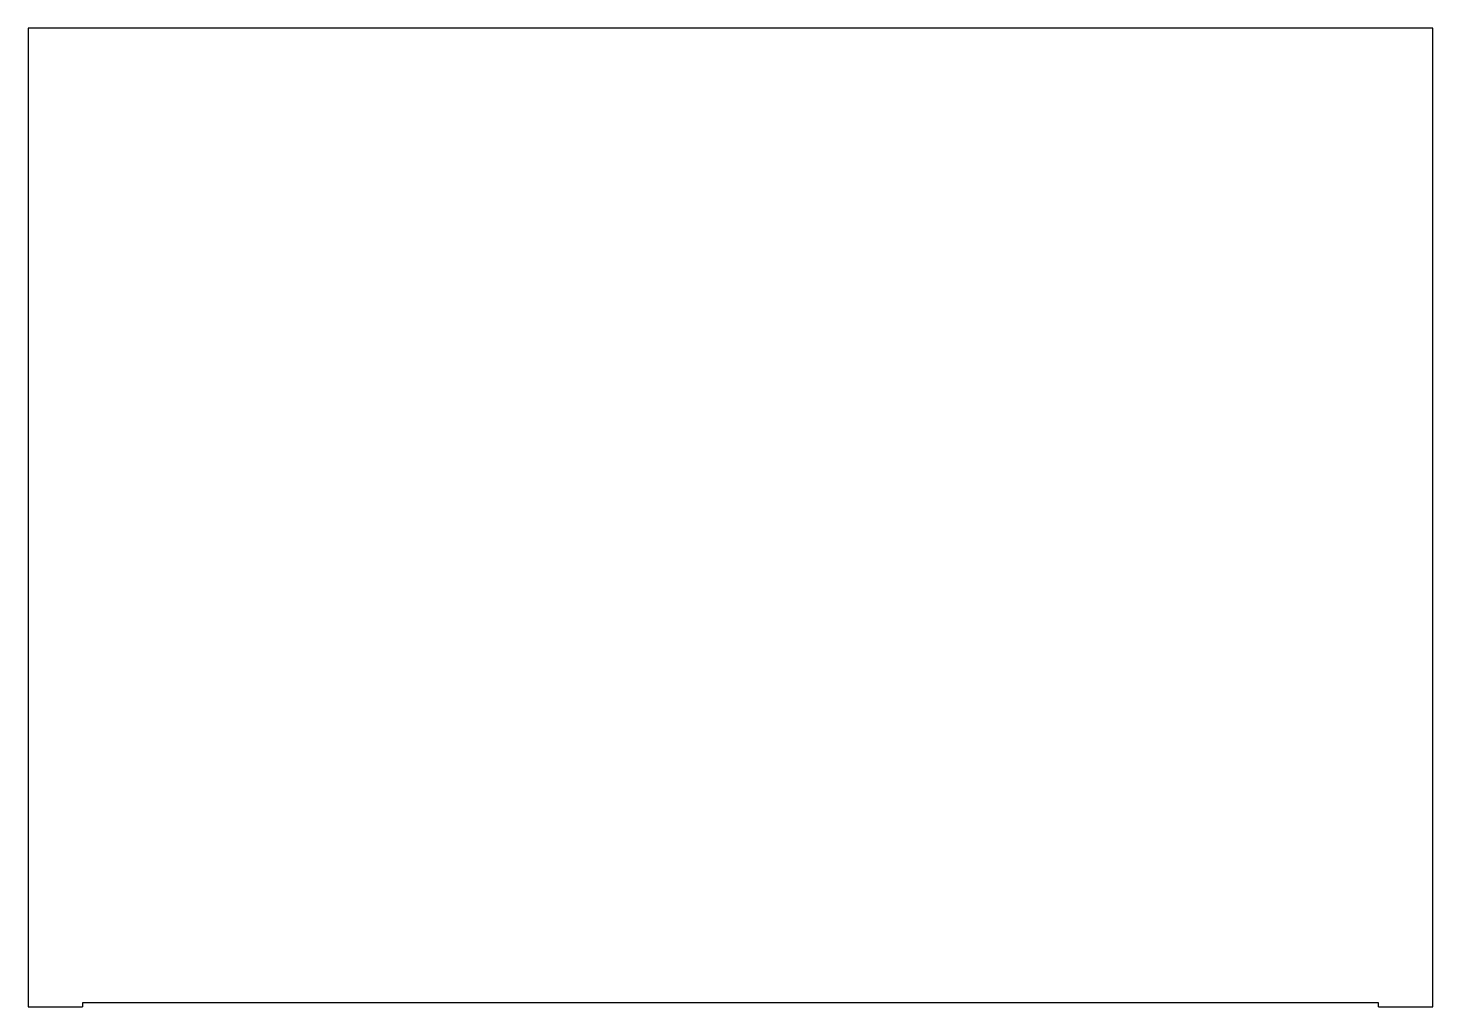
# Model space of a CAD drawing. Header units: millimetres. Extents: x -456 to 621, y -213 to 537.
import ezdxf

# ---------------------------------------------------------------- set-up
doc = ezdxf.new("R2010")
doc.units = ezdxf.units.MM
doc.linetypes.add('K5LT_BASIC', pattern=[0])
doc.layers.add('Системный слой', color=7, linetype='Continuous')

msp = doc.modelspace()

# ---------------------------------------------------------------- linework, layer by layer
at = {"layer": 'Системный слой', "color": 150, "linetype": 'K5LT_BASIC', "lineweight": 30}
for p, q in [((-441.4, 537.1), (-456.4, 537.1)), ((-456.4, 537.1), (-456.4, -212.9)), ((-438.6, 537.1), (-441.4, 537.1)), ((-420.6, 537.1), (-438.6, 537.1)), ((-417.7, 537.1), (-420.6, 537.1)), ((582.3, 537.1), (-417.7, 537.1)), ((585.1, 537.1), (582.3, 537.1)), ((603.1, 537.1), (585.1, 537.1)), ((605.9, 537.1), (603.1, 537.1)), ((620.9, 537.1), (605.9, 537.1)), ((620.9, -212.9), (620.9, 537.1)), ((-456.4, -212.9), (-441.4, -212.9)), ((-441.4, -212.9), (-438.6, -212.9)), ((-438.6, -212.9), (-420.6, -212.9)), ((-420.6, -212.9), (-417.7, -212.9)), ((-417.7, -212.9), (-414.7, -212.9)), ((579.3, -209.9), (-414.7, -209.9)), ((-414.7, -209.9), (-414.7, -212.9)), ((579.3, -212.9), (579.3, -209.9)), ((579.3, -212.9), (582.3, -212.9)), ((582.3, -212.9), (585.1, -212.9)), ((585.1, -212.9), (603.1, -212.9)), ((603.1, -212.9), (605.9, -212.9)), ((605.9, -212.9), (620.9, -212.9))]:
    msp.add_line(p, q, dxfattribs=at)

doc.saveas('drawing.dxf')
